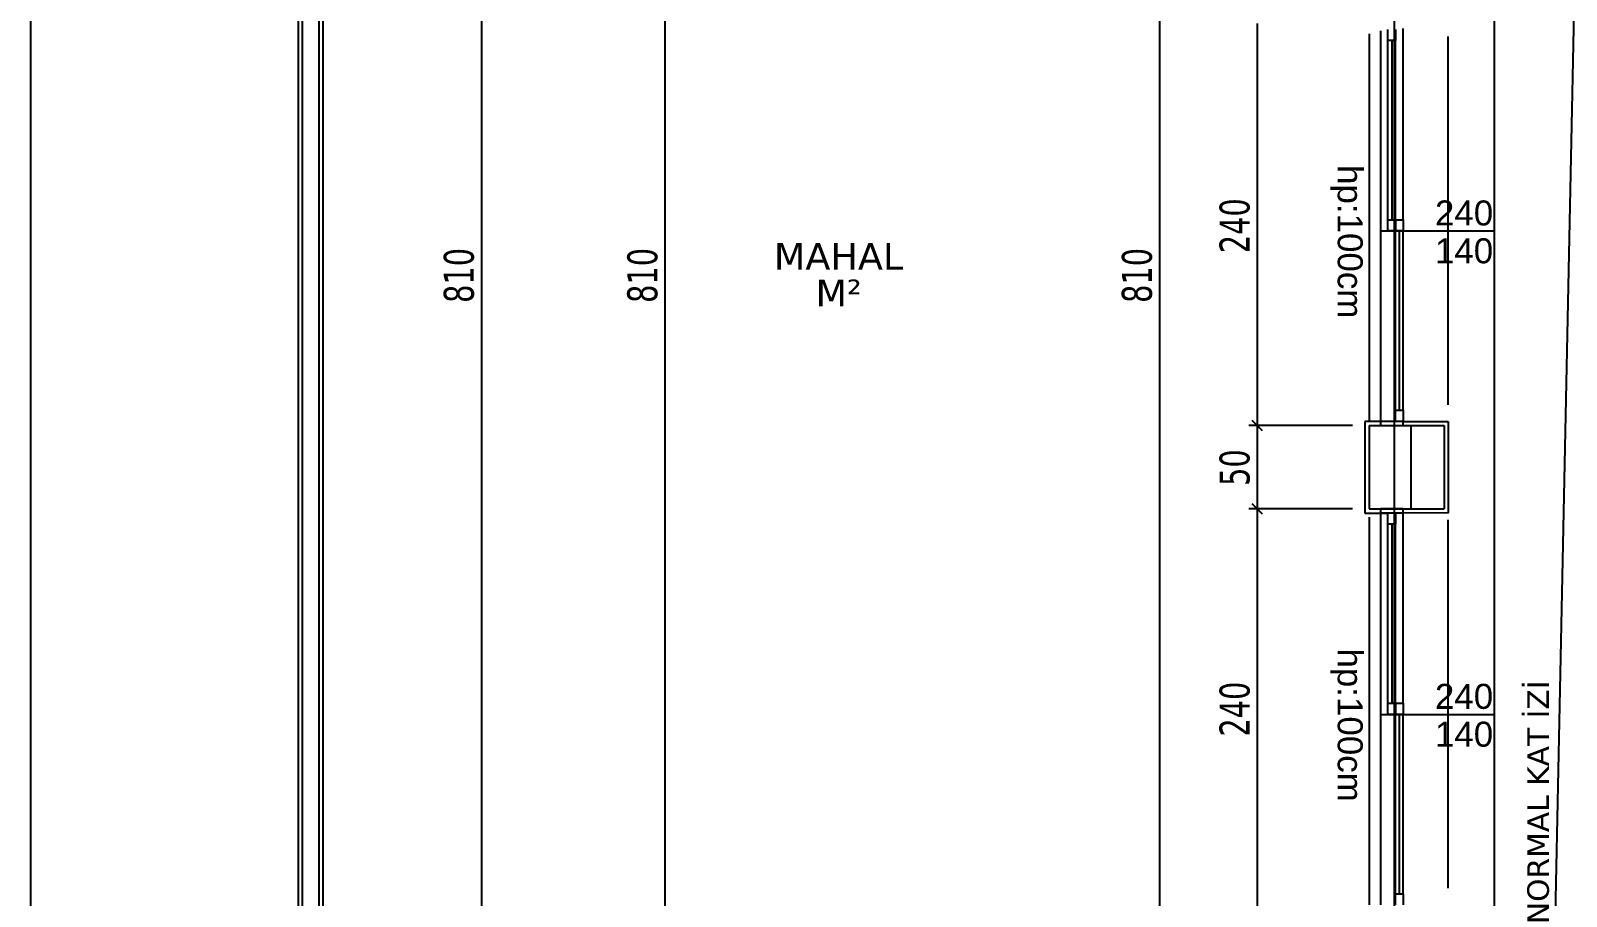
# Model space of a CAD drawing. Header units: millimetres. Extents: x 43168.9 to 43194.6, y -25545.1 to -25543.4.
# Drawn here: x 43173.2023 to 43173.3865, y -25544.4584 to -25544.3546 of the extents above; entities that cross this region are included whole.
import ezdxf
from ezdxf.enums import TextEntityAlignment as Align

# ---------------------------------------------------------------- set-up
doc = ezdxf.new("R2010")
doc.units = ezdxf.units.MM
doc.header["$LTSCALE"] = 200
for name, pattern in [('DASHDOT', [1, 0.5, -0.25, 0, -0.25]), ('DASHDOT2', [0.5, 0.25, -0.125, 0, -0.125]), ('DOT2', [0.125, 0, -0.125])]:
    doc.linetypes.add(name, pattern=pattern)
for name, color, linetype in [('aks_sgh', 5, 'DASHDOT2'), ('cam_sgh', 1, 'Continuous'), ('dograma_sgh', 43, 'Continuous'), ('duv_sgh', 4, 'Continuous'), ('gor-4_sgh', 17, 'Continuous'), ('izd.tas.ust_sgh', 213, 'DOT2'), ('olcuic_sgh', 183, 'Continuous'), ('poz_sgh', 12, 'Continuous'), ('siva_sgh', 145, 'Continuous'), ('yapi-yaklasma_sgh', 41, 'DASHDOT'), ('yazi-merdi_sgh', 9, 'Continuous')]:
    doc.layers.add(name, color=color, linetype=linetype)
doc.styles.add('dim', font='VERDANA.TTF', dxfattribs={"width": 0.7})
doc.styles.add('text1', font='VERDANA.TTF')
doc.styles.add('text2', font='arial.ttf')

msp = doc.modelspace()

# ---------------------------------------------------------------- linework, layer by layer
at = {"color": 0, "linetype": 'ByBlock', "lineweight": -2}
for p, q in [((43173.34885, -25544.40132), (43173.35005, -25544.40252)), ((43173.35005, -25544.40252), (43173.34885, -25544.40132)), ((43173.34885, -25544.41132), (43173.35005, -25544.41252)), ((43173.35005, -25544.41252), (43173.34885, -25544.41132))]:
    msp.add_line(p, q, dxfattribs=at)
at = {"layer": 'aks_sgh'}
for p, q in [((43173.36588, -25543.74092), (43173.36588, -25544.60992)), ((43173.37788, -25543.74092), (43173.37788, -25544.60992))]:
    msp.add_line(p, q, dxfattribs=at)
at = {"layer": 'cam_sgh'}
for p, q in [((43173.36564, -25544.37725), (43173.36564, -25544.35574)), ((43173.36652, -25544.4001), (43173.36652, -25544.37858)), ((43173.36564, -25544.43525), (43173.36564, -25544.41374)), ((43173.36652, -25544.4581), (43173.36652, -25544.43658))]:
    msp.add_line(p, q, dxfattribs=at)
at = {"layer": 'dograma_sgh'}
for p, q in [((43173.36515, -25544.35574), (43173.36515, -25544.35441)), ((43173.36606, -25544.35441), (43173.36606, -25544.35574)), ((43173.36606, -25544.35574), (43173.36515, -25544.35574)), ((43173.36515, -25544.37858), (43173.36515, -25544.37725)), ((43173.36515, -25544.37725), (43173.36606, -25544.37725)), ((43173.36606, -25544.37725), (43173.36606, -25544.37858)), ((43173.36606, -25544.37858), (43173.36606, -25544.37725)), ((43173.36606, -25544.37725), (43173.36697, -25544.37725)), ((43173.36697, -25544.37725), (43173.36697, -25544.37858)), ((43173.36606, -25544.37858), (43173.36515, -25544.37858)), ((43173.36697, -25544.37858), (43173.36606, -25544.37858)), ((43173.36606, -25544.40143), (43173.36606, -25544.4001)), ((43173.36606, -25544.4001), (43173.36697, -25544.4001)), ((43173.36697, -25544.4001), (43173.36697, -25544.40143)), ((43173.36424, -25544.40143), (43173.36424, -25544.40192)), ((43173.36697, -25544.40143), (43173.36424, -25544.40143)), ((43173.36424, -25544.40192), (43173.36697, -25544.40192)), ((43173.36697, -25544.40143), (43173.36606, -25544.40143)), ((43173.36697, -25544.40192), (43173.36697, -25544.40143)), ((43173.36424, -25544.41192), (43173.36424, -25544.41241)), ((43173.36697, -25544.41192), (43173.36424, -25544.41192)), ((43173.36697, -25544.41241), (43173.36697, -25544.41192)), ((43173.36424, -25544.41241), (43173.36697, -25544.41241)), ((43173.36515, -25544.41374), (43173.36515, -25544.41241)), ((43173.36515, -25544.41241), (43173.36606, -25544.41241)), ((43173.36606, -25544.41374), (43173.36515, -25544.41374)), ((43173.36606, -25544.41241), (43173.36606, -25544.41374)), ((43173.36515, -25544.43658), (43173.36515, -25544.43525)), ((43173.36515, -25544.43525), (43173.36606, -25544.43525)), ((43173.36606, -25544.43525), (43173.36606, -25544.43658)), ((43173.36606, -25544.43658), (43173.36606, -25544.43525)), ((43173.36606, -25544.43525), (43173.36697, -25544.43525)), ((43173.36697, -25544.43525), (43173.36697, -25544.43658)), ((43173.36606, -25544.43658), (43173.36515, -25544.43658)), ((43173.36697, -25544.43658), (43173.36606, -25544.43658)), ((43173.36606, -25544.45943), (43173.36606, -25544.4581)), ((43173.36606, -25544.4581), (43173.36697, -25544.4581)), ((43173.36697, -25544.4581), (43173.36697, -25544.45943))]:
    msp.add_line(p, q, dxfattribs=at)
at = {"layer": 'duv_sgh'}
for p, q in [((43173.23488, -25544.30091), (43173.23488, -25544.46492)), ((43173.23688, -25544.30291), (43173.23688, -25544.46492)), ((43173.36288, -25544.40192), (43173.36288, -25544.41192)), ((43173.36288, -25544.40192), (43173.37188, -25544.40192)), ((43173.36788, -25544.40192), (43173.36788, -25544.41192)), ((43173.37188, -25544.40192), (43173.37188, -25544.41192)), ((43173.36288, -25544.41192), (43173.36788, -25544.41192)), ((43173.36788, -25544.41192), (43173.37188, -25544.41192))]:
    msp.add_line(p, q, dxfattribs=at)
at = {"layer": 'gor-4_sgh'}
for p, q in [((43173.36288, -25544.35492), (43173.36288, -25544.40143)), ((43173.36424, -25544.35458), (43173.36424, -25544.40143)), ((43173.36697, -25544.37725), (43173.36697, -25544.35427)), ((43173.37238, -25544.39943), (43173.37238, -25544.35525)), ((43173.36515, -25544.37725), (43173.36515, -25544.35574)), ((43173.36606, -25544.37725), (43173.36606, -25544.35574)), ((43173.36606, -25544.4001), (43173.36606, -25544.37858)), ((43173.36697, -25544.4001), (43173.36697, -25544.37858)), ((43173.36697, -25544.43525), (43173.36697, -25544.41227)), ((43173.36288, -25544.41292), (43173.36288, -25544.45943)), ((43173.36424, -25544.41258), (43173.36424, -25544.45943)), ((43173.36515, -25544.43525), (43173.36515, -25544.41374)), ((43173.36606, -25544.43525), (43173.36606, -25544.41374)), ((43173.37238, -25544.45743), (43173.37238, -25544.41325)), ((43173.36606, -25544.4581), (43173.36606, -25544.43658)), ((43173.36697, -25544.4581), (43173.36697, -25544.43658))]:
    msp.add_line(p, q, dxfattribs=at)
at = {"layer": 'izd.tas.ust_sgh'}
msp.add_line((43173.37988, -25543.86693), (43173.37988, -25544.46492), dxfattribs=at)
at = {"layer": 'olcuic_sgh'}
for p, q in [((43173.2023, -25544.54617), (43173.2023, -25544.04367)), ((43173.25638, -25544.30266), (43173.25638, -25544.46517)), ((43173.2784, -25544.30266), (43173.2784, -25544.46517)), ((43173.33774, -25544.30266), (43173.33774, -25544.46517)), ((43173.34945, -25544.35367), (43173.34945, -25544.40217)), ((43173.36088, -25544.40192), (43173.34845, -25544.40192)), ((43173.36088, -25544.40192), (43173.34845, -25544.40192)), ((43173.34945, -25544.40167), (43173.34945, -25544.41217)), ((43173.36088, -25544.41192), (43173.34845, -25544.41192)), ((43173.36088, -25544.41192), (43173.34845, -25544.41192)), ((43173.34945, -25544.41167), (43173.34945, -25544.46017))]:
    msp.add_line(p, q, dxfattribs=at)
at = {"layer": 'poz_sgh'}
for p, q in [((43173.36439, -25544.37858), (43173.37797, -25544.37858)), ((43173.36439, -25544.43658), (43173.37797, -25544.43658))]:
    msp.add_line(p, q, dxfattribs=at)
at = {"layer": 'siva_sgh'}
for p, q in [((43173.23438, -25544.30041), (43173.23438, -25544.46491)), ((43173.23738, -25544.46443), (43173.23738, -25544.30341)), ((43173.36288, -25544.40143), (43173.36238, -25544.40143)), ((43173.36238, -25544.40143), (43173.36238, -25544.41193)), ((43173.36424, -25544.40143), (43173.36288, -25544.40143)), ((43173.36697, -25544.40143), (43173.37188, -25544.40143)), ((43173.37188, -25544.40143), (43173.37238, -25544.40143)), ((43173.37238, -25544.40143), (43173.37238, -25544.41192)), ((43173.36238, -25544.41193), (43173.36238, -25544.41243)), ((43173.37238, -25544.41192), (43173.37238, -25544.41242)), ((43173.36238, -25544.41243), (43173.36515, -25544.41243)), ((43173.37238, -25544.41242), (43173.36697, -25544.41241))]:
    msp.add_line(p, q, dxfattribs=at)
at = {"layer": 'yapi-yaklasma_sgh'}
msp.add_line((43173.38858, -25544.29613), (43173.38013, -25544.71005), dxfattribs=at)
msp.add_line((43173.38858, -25544.29613), (43173.38013, -25544.71005), dxfattribs=at)

# ---------------------------------------------------------------- texts
at = {"color": 7, "style": 'text1'}
for tag, text, p in [('MAHAL', '', (43173.29923, -25544.38162)), ('M²', 'm²', (43173.29923, -25544.386))]:
    msp.add_attdef(tag, text=text, height=0.0032, dxfattribs=at).set_placement(p, align=Align.MIDDLE)
at = {"layer": 'olcuic_sgh', "color": 2, "style": 'dim', "width": 0.7}
for s, p in [('240', (43173.34854, -25544.38125)), ('810', (43173.25546, -25544.38721)), ('810', (43173.27748, -25544.38721)), ('810', (43173.33682, -25544.38721)), ('50', (43173.34854, -25544.40917)), ('240', (43173.34854, -25544.43925))]:
    msp.add_text(s, height=0.0036, rotation=90, dxfattribs=at).set_placement(p)
at = {"layer": 'poz_sgh', "style": 'text2'}
for p in [(43173.35912, -25544.37987), (43173.35912, -25544.43787)]:
    msp.add_text('hp:100cm', height=0.003, rotation=270, dxfattribs=at).set_placement(p, align=Align.CENTER)
for s, p in [('240', (43173.37428, -25544.37792)), ('140', (43173.37428, -25544.38246)), ('240', (43173.37428, -25544.43592)), ('140', (43173.37428, -25544.44046))]:
    msp.add_text(s, height=0.003, dxfattribs=at).set_placement(p, align=Align.CENTER)
at = {"layer": 'yazi-merdi_sgh', "style": 'text1'}
msp.add_text('NORMAL KAT İZİ', height=0.0026, rotation=90, dxfattribs=at).set_placement((43173.38446, -25544.43252), align=Align.RIGHT)

doc.saveas('drawing.dxf')
